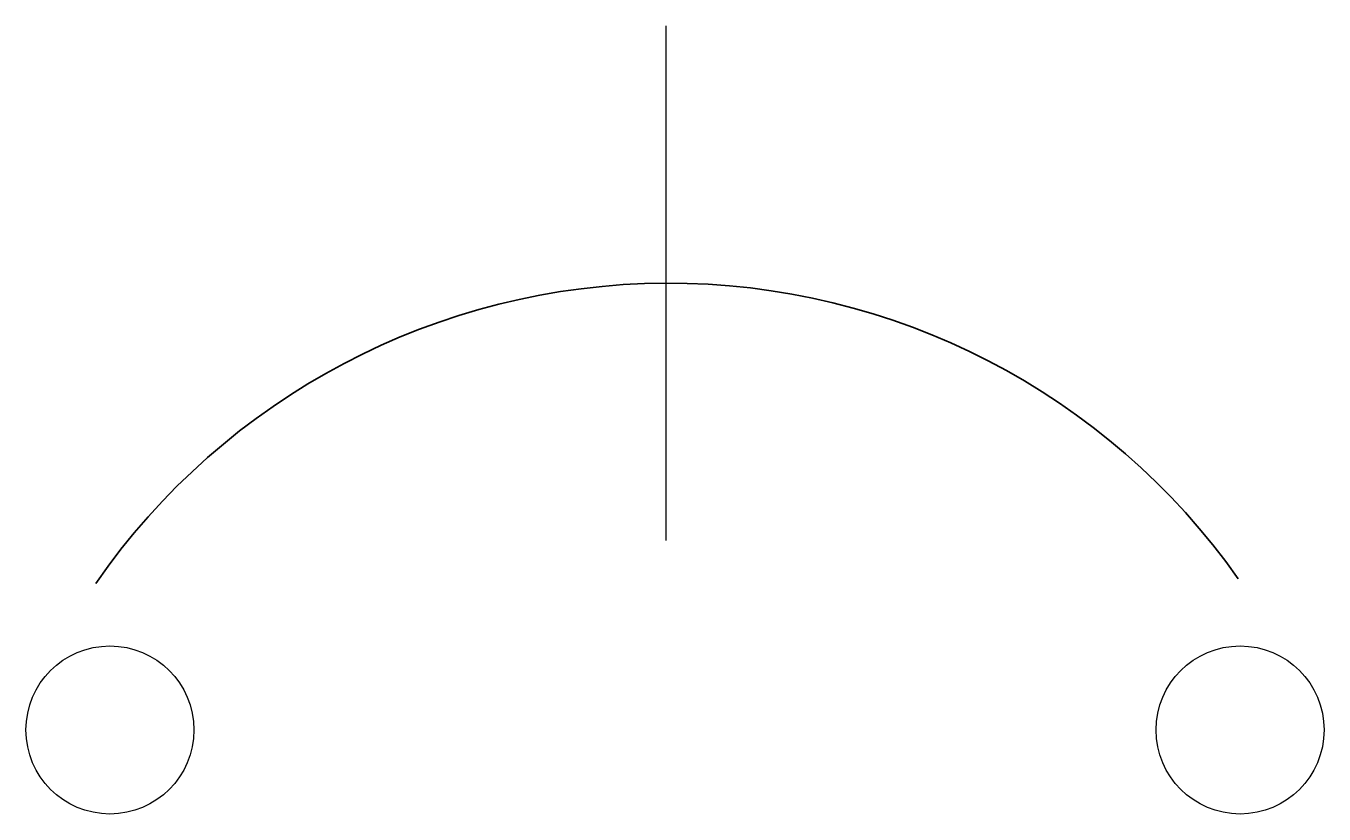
# Model space of a CAD drawing. Header units: millimetres. Extents: x 0 to 36, y 0 to 21.8.
import ezdxf

# ---------------------------------------------------------------- set-up
doc = ezdxf.new("R2010")
doc.units = ezdxf.units.MM
doc.layers.add('VO-Componente', color=7, linetype='Continuous', lineweight=35)

# ---------------------------------------------------------------- blocks, each defined once
blk = doc.blocks.new('Breaker')
blk.add_line((17.737, 21.828), (17.737, 7.578))
at = {"layer": 'VO-Componente', "linetype": 'Continuous', "lineweight": 25}
for centre in [(2.328, 2.328), (33.656, 2.328)]:
    blk.add_circle(centre, 2.328, dxfattribs=at)
at = {"layer": 'VO-Componente', "linetype": 'Continuous'}
blk.add_arc((17.815, -4.62), 19.324, 35.1935, 145.2689, dxfattribs=at)

msp = doc.modelspace()

# ---------------------------------------------------------------- block references
msp.add_blockref('Breaker', (0, 0))

doc.saveas('drawing.dxf')
